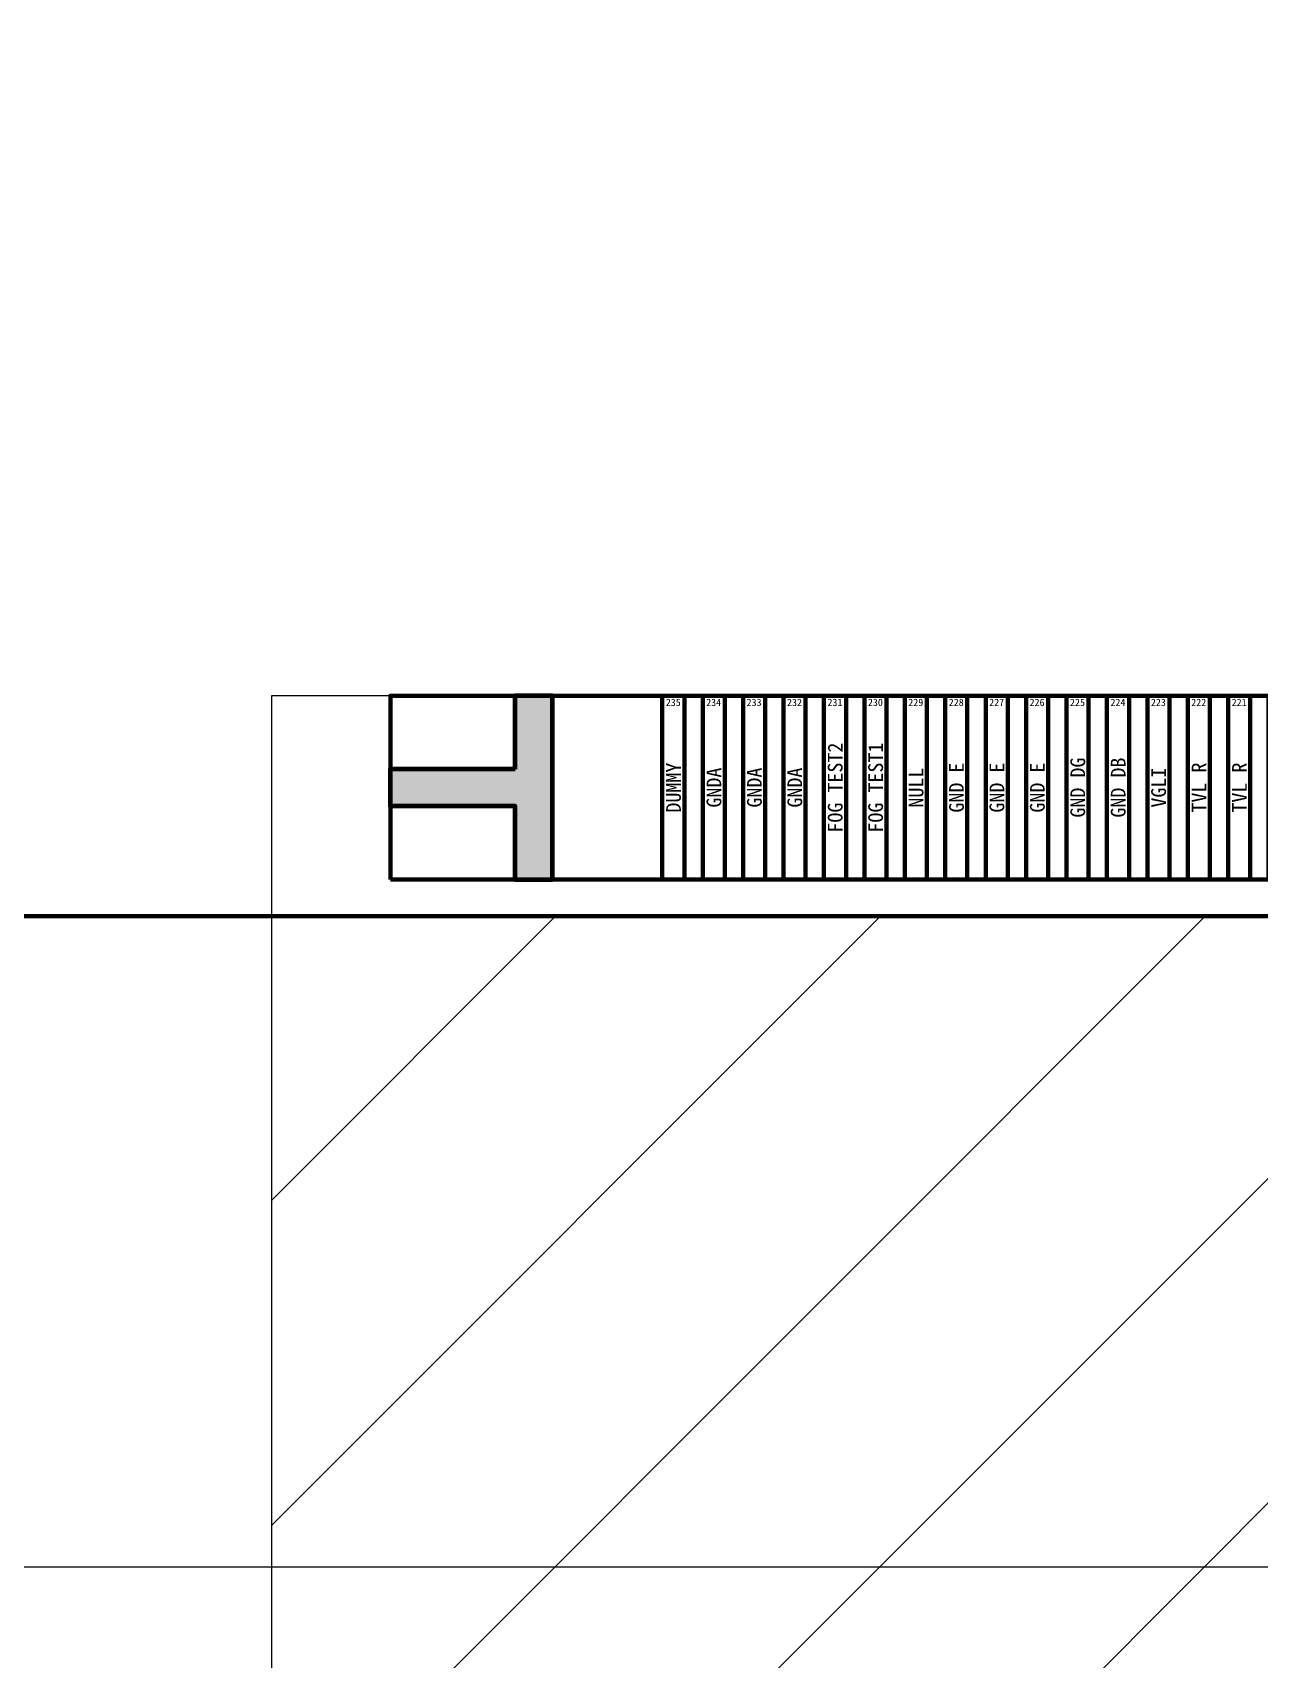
# Model space of a CAD drawing. Header units: inches. Extents: x 240 to 1407, y -538 to -118.
# Drawn here: x 988.294 to 991.632, y -363.887 to -359.461 of the extents above; entities that cross this region are included whole.
import ezdxf
from ezdxf.enums import TextEntityAlignment as Align

# ---------------------------------------------------------------- set-up
doc = ezdxf.new("R2010")
doc.units = ezdxf.units.IN
doc.header["$LTSCALE"] = 1.21
doc.header["$MEASUREMENT"] = 0
doc.layers.get('0').update_dxf_attribs({"linetype": 'CONTINUOUS'})
for name, color, linetype, lineweight in [('2ITO.drawing', 4, 'CONTINUOUS', 100), ('FPC', 40, 'CONTINUOUS', 20), ('GATE.drawing', 3, 'CONTINUOUS', 100), ('LABEL.drawing', 7, 'CONTINUOUS', 100), ('TFT_line.drawing', 3, 'CONTINUOUS', 100)]:
    doc.layers.add(name, color=color, linetype=linetype, lineweight=lineweight)
doc.layers.add('标 注', color=3, linetype='CONTINUOUS')
doc.styles.get("Standard").update_dxf_attribs({"font": 'txt', "width": 0.8})

# ---------------------------------------------------------------- blocks, each defined once
blk = doc.blocks.new('fpc_mark')
h = blk.add_hatch(color=3)
h.dxf.hatch_style = 1
h.paths.add_polyline_path([(0.34, 0.3017), (0, 0.3017), (0, 0.2), (0.34, 0.2), (0.34, 0), (0.4417, 0), (0.4417, 0.5017), (0.34, 0.5017)])
at = {"layer": 'GATE.drawing', "color": 3, "linetype": 'Continuous', "lineweight": 100}
blk.add_lwpolyline([(0.34, 0.3017), (0, 0.3017), (0, 0.2), (0.34, 0.2), (0.34, 0), (0.4417, 0), (0.4417, 0.5017), (0.34, 0.5017)], close=True, dxfattribs=at)
at = {"layer": 'TFT_line.drawing', "color": 3, "linetype": 'Continuous', "lineweight": 100}
blk.add_lwpolyline([(0.34085, 0.30085), (0.00085, 0.30085), (0.00085, 0.20085), (0.34085, 0.20085), (0.34085, 0.00085), (0.44085, 0.00085), (0.44085, 0.50085), (0.34085, 0.50085)], close=True, dxfattribs=at)
blk = doc.blocks.new('fpc_pin_dummy')
at = {"layer": '2ITO.drawing', "color": 4, "linetype": 'Continuous', "lineweight": 100}
blk.add_lwpolyline([(0, 0), (0.06, 0), (0.06, 0.5), (0, 0.5)], close=True, dxfattribs=at)
at = {"layer": 'TFT_line.drawing', "color": 3, "linetype": 'Continuous', "lineweight": 100}
blk.add_lwpolyline([(0, 0), (0.06, 0), (0.06, 0.5), (0, 0.5)], close=True, dxfattribs=at)
blk = doc.blocks.new('fpc_name')
at = {"layer": 'LABEL.drawing', "color": 7, "linetype": 'Continuous', "lineweight": 100}
for s, p in [('FOG_TEST2', (0.47143, 0.22667)), ('FOG_TEST1', (0.58143, 0.22667)), ('DUMMY', (0.03143, 0.22667)), ('GNDA', (0.14143, 0.22667)), ('GNDA', (0.25143, 0.22667)), ('GNDA', (0.36143, 0.22667)), ('NULL', (0.69143, 0.22667)), ('GND_E', (0.80143, 0.22667)), ('GND_E', (0.91143, 0.22667)), ('GND_E', (1.02143, 0.22667)), ('GND_DG', (1.13143, 0.22667)), ('GND_DB', (1.24143, 0.22667)), ('VGLI', (1.35143, 0.22667)), ('TVL_R', (1.46143, 0.22667)), ('TVL_R', (1.57143, 0.22667))]:
    blk.add_text(s, height=0.04, rotation=90, dxfattribs=at).set_placement(p, align=Align.MIDDLE_CENTER)
blk = doc.blocks.new('fpc_pin')
at = {"layer": 'TFT_line.drawing', "color": 3, "linetype": 'Continuous', "lineweight": 100}
blk.add_lwpolyline([(0, 0), (0.06, 0), (0.06, 0.5), (0, 0.5)], close=True, dxfattribs=at)
blk = doc.blocks.new('fpc_all')
at = {"layer": 'TFT_line.drawing', "color": 3, "linetype": 'Continuous', "lineweight": 100}
blk.add_lwpolyline([(-0.73658, 0), (26.54342, 0), (26.54342, 0.5), (-0.73658, 0.5)], close=True, dxfattribs=at)
at = {"color": 1, "linetype": 'Continuous', "lineweight": 100}
for name, p in [('fpc_mark', (-0.73743, -0.00085)), ('fpc_pin_dummy', (0.66342, 0)), ('fpc_name', (0.00249, 0.02333))]:
    blk.add_blockref(name, p, dxfattribs=at)
at = {"color": 1, "linetype": 'Continuous', "lineweight": 100, "row_count": 1, "row_spacing": 0.4, "column_spacing": 0.11}
for p, column_count in [((0.00342, 0), 6), ((0.77342, 0), 221)]:
    blk.add_blockref('fpc_pin', p, dxfattribs=dict(at, column_count=column_count))
at = {"layer": 'LABEL.drawing', "color": 7, "linetype": 'Continuous', "lineweight": 100}
for s, p in [('235', (0.03322, 0.4818)), ('234', (0.14322, 0.4818)), ('233', (0.25322, 0.4818)), ('232', (0.36322, 0.4818)), ('231', (0.47322, 0.4818)), ('230', (0.58322, 0.4818)), ('229', (0.69322, 0.4818)), ('228', (0.80322, 0.4818)), ('227', (0.91322, 0.4818)), ('226', (1.02322, 0.4818)), ('225', (1.13322, 0.4818)), ('224', (1.24322, 0.4818)), ('223', (1.35322, 0.4818)), ('222', (1.46322, 0.4818)), ('221', (1.57322, 0.4818))]:
    blk.add_text(s, height=0.02, dxfattribs=at).set_placement(p, align=Align.MIDDLE_CENTER)
blk = doc.blocks.new('zw$7216')
at = {"layer": '2ITO.drawing', "linetype": 'Continuous', "lineweight": 100}
blk.add_lwpolyline([(-28.98, -50.8), (28.98, -50.8), (28.98, 47.7), (-28.98, 47.7)], close=True, dxfattribs=at)
blk.add_blockref('fpc_all', (-12.9034, -50.7), dxfattribs=at)

msp = doc.modelspace()

# ---------------------------------------------------------------- hatches: boundary and pattern name
at = {"layer": '标 注', "lineweight": 5}
h = msp.add_hatch(dxfattribs=at)
h.set_pattern_fill('ANSI31', color=0, scale=5)
h.set_pattern_definition([(45, (162.5272, -99.22644), (-0.44194174, 0.44194174), [])])
h.paths.add_polyline_path([(1016.8437, -369.0229), (1016.8437, -364.1349), (988.9437, -364.1349), (988.9437, -368.5229, -0.414214), (988.4437, -369.0229)])
h.paths.add_polyline_path([(1016.8437, -364.1349), (1016.8437, -361.8649), (988.9437, -361.8649), (988.9437, -364.1349)])
h.paths.add_polyline_path([(1000.5106, -367.0539), (1005.2773, -367.0539), (1005.2773, -365.1316), (1000.5106, -365.1316)], flags=24)

# ---------------------------------------------------------------- linework, layer by layer
at = {"layer": 'FPC', "color": 0, "lineweight": 5}
msp.add_line((980.9049, -363.6349), (1024.91, -363.6349), dxfattribs=at)
at = {"layer": 'FPC', "color": 30}
msp.add_lwpolyline([(985.6437, -379.1849), (992.1574, -379.1849, -0.414214), (992.6574, -379.6849), (992.6574, -390.2049, 0.414214), (992.8574, -390.4049), (1012.9574, -390.4049, 0.414214), (1013.1574, -390.2049), (1013.1574, -379.6849, -0.414214), (1013.6574, -379.1849), (1023.4053, -379.1849, 0.414214), (1023.9053, -378.6849), (1023.9053, -369.5229, 0.414214), (1023.4053, -369.0229), (1017.3437, -369.0229, -0.414214), (1016.8437, -368.5229), (1016.8437, -361.2649), (988.9437, -361.2649), (988.9437, -368.5229, -0.414214), (988.4437, -369.0229), (985.6437, -369.0229, 0.414214), (985.1437, -369.5229), (985.1437, -378.6849, 0.414214)], format="xyb", close=True, dxfattribs=at)

# ---------------------------------------------------------------- block references
at = {"layer": '标 注', "color": 5}
msp.add_blockref('zw$7216', (1002.9074, -311.0649), dxfattribs=at)

doc.saveas('drawing.dxf')
